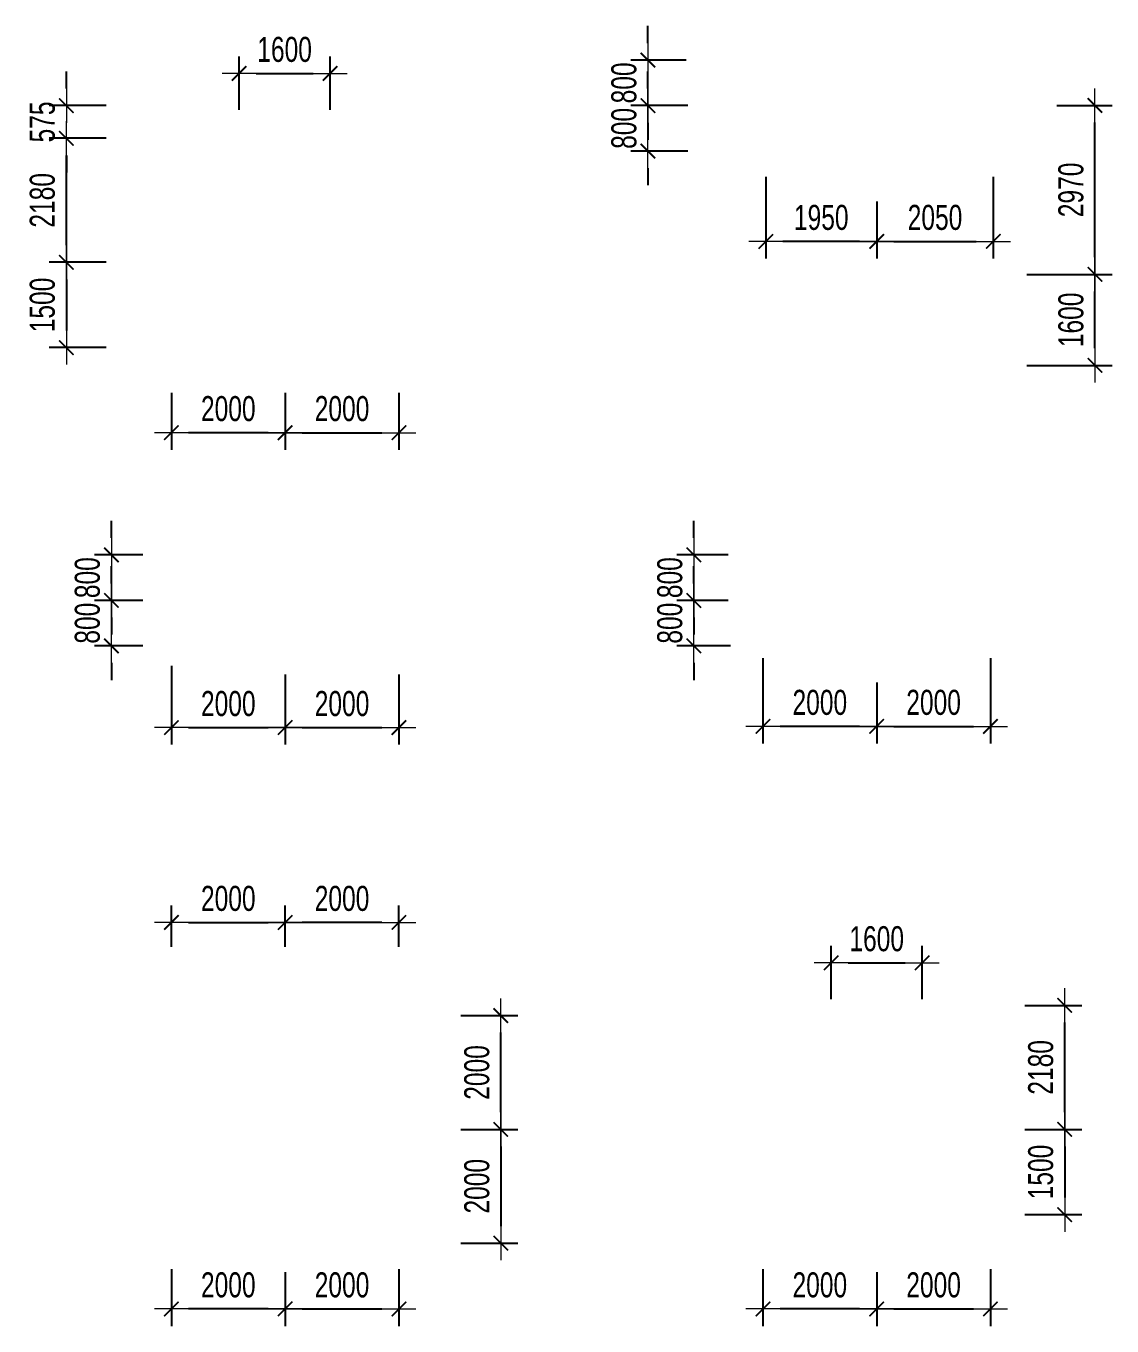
# Model space of a CAD drawing. Header units: millimetres. Extents: x -259680 to 389590, y -106473 to 139263.
# Drawn here: x 156594 to 175687, y 43242 to 66100 of the extents above; entities that cross this region are included whole.
import ezdxf

# ---------------------------------------------------------------- set-up
doc = ezdxf.new("R2010")
doc.units = ezdxf.units.MM
doc.layers.get('Defpoints').update_dxf_attribs({"color": 151, "lineweight": 9})
doc.layers.add('NDC_S_DIM', color=1, linetype='Continuous', lineweight=15)
doc.styles.add('NDC_DIM', font='', dxfattribs={"width": 0.75})
doc.styles.get('NDC_DIM').set_extended_font_data('Dotum')
doc.dimstyles.new('NDC_dim_200', dxfattribs={"dimscale": 200, "dimtxt": 2.2, "dimasz": 1.5, "dimexe": 1.5, "dimexo": 2.5, "dimgap": 1, "dimtad": 1, "dimdec": 0, "dimzin": 0, "dimdsep": 46, "dimtxsty": 'NDC_DIM', "dimblk": 'DIMMARK', "dimcen": 0.09, "dimdle": 1.2, "dimclrd": 1, "dimclre": 1, "dimclrt": 3, "dimadec": 0, "dimazin": 0, "dimtfac": 1, "dimtdec": 0, "dimtix": 1, "dimtofl": 0, "dimtmove": 0, "dimatfit": 3, "dimfxl": 6, "dimfxlon": 1, "dimtolj": 1, "dimtzin": 0, "dimarcsym": 0})

# ---------------------------------------------------------------- blocks, each defined once
blk = doc.blocks.new('DIMMARK')
at = {"layer": 'NDC_S_DIM', "color": 1}
blk.add_line((-1.5, 0), (1, 0), dxfattribs=at)
at = {"layer": 'NDC_S_DIM', "color": 2, "const_width": 0.1}
blk.add_lwpolyline([(-0.424, -0.424), (0.424, 0.424)], dxfattribs=at)
blk = doc.blocks.new('*D558')
at = {"layer": 'Defpoints', "color": 0, "ltscale": 100, "transparency": 16777216}
for p in [(173600, 63950), (171550, 63512), (173600, 62312)]:
    blk.add_point(p, dxfattribs=at)
at = {"layer": 'NDC_S_DIM', "color": 1, "lineweight": -2, "ltscale": 100, "transparency": 16777216}
for p, q in [((173600, 63450), (173600, 62012)), ((171550, 63012), (171550, 62012)), ((171850, 62312), (173300, 62312))]:
    blk.add_line(p, q, dxfattribs=at)
at = {"layer": 'NDC_S_DIM', "color": 1, "lineweight": -2, "ltscale": 100, "transparency": 16777216, "xscale": 300, "yscale": 300, "zscale": 300, "rotation": 180}
blk.add_blockref('DIMMARK', (171550, 62312), dxfattribs=at)
at = {"layer": 'NDC_S_DIM', "color": 1, "lineweight": -2, "ltscale": 100, "transparency": 16777216, "xscale": 300, "yscale": 300, "zscale": 300}
blk.add_blockref('DIMMARK', (173600, 62312), dxfattribs=at)
at = {"layer": 'NDC_S_DIM', "color": 3, "ltscale": 100, "transparency": 16777216, "insert": (172575, 62732), "char_height": 440, "attachment_point": 5, "style": 'NDC_DIM'}
blk.add_mtext('\\A1;2050', dxfattribs=at)
blk = doc.blocks.new('*D559')
at = {"layer": 'Defpoints', "color": 0, "ltscale": 100, "transparency": 16777216}
for p in [(169600, 63950), (171550, 63512), (169600, 62312)]:
    blk.add_point(p, dxfattribs=at)
at = {"layer": 'NDC_S_DIM', "color": 1, "lineweight": -2, "ltscale": 100, "transparency": 16777216}
for p, q in [((169600, 63450), (169600, 62012)), ((171550, 63012), (171550, 62012)), ((171250, 62312), (169900, 62312))]:
    blk.add_line(p, q, dxfattribs=at)
at = {"layer": 'NDC_S_DIM', "color": 1, "lineweight": -2, "ltscale": 100, "transparency": 16777216, "xscale": 300, "yscale": 300, "zscale": 300, "rotation": 180}
blk.add_blockref('DIMMARK', (169600, 62312), dxfattribs=at)
at = {"layer": 'NDC_S_DIM', "color": 1, "lineweight": -2, "ltscale": 100, "transparency": 16777216, "xscale": 300, "yscale": 300, "zscale": 300}
blk.add_blockref('DIMMARK', (171550, 62312), dxfattribs=at)
at = {"layer": 'NDC_S_DIM', "color": 3, "ltscale": 100, "transparency": 16777216, "insert": (170575, 62732), "char_height": 440, "attachment_point": 5, "style": 'NDC_DIM'}
blk.add_mtext('\\A1;1950', dxfattribs=at)
blk = doc.blocks.new('*D560')
at = {"layer": 'Defpoints', "color": 0, "ltscale": 100, "transparency": 16777216}
for p in [(168728, 64700), (167528, 63900), (168728, 63900)]:
    blk.add_point(p, dxfattribs=at)
at = {"layer": 'NDC_S_DIM', "color": 1, "lineweight": -2, "ltscale": 100, "transparency": 16777216}
for p, q in [((167528, 65000), (167528, 65300)), ((168228, 64700), (167228, 64700)), ((168228, 63900), (167228, 63900)), ((167528, 63600), (167528, 63300))]:
    blk.add_line(p, q, dxfattribs=at)
at = {"layer": 'NDC_S_DIM', "color": 1, "lineweight": -2, "ltscale": 100, "transparency": 16777216, "xscale": 300, "yscale": 300, "zscale": 300}
for p, rotation in [((167528, 64700), 270), ((167528, 63900), 90)]:
    blk.add_blockref('DIMMARK', p, dxfattribs=dict(at, rotation=rotation))
at = {"layer": 'NDC_S_DIM', "color": 3, "ltscale": 100, "transparency": 16777216, "insert": (167107, 64300), "char_height": 440, "attachment_point": 5, "rotation": 90, "style": 'NDC_DIM'}
blk.add_mtext('\\A1;800', dxfattribs=at)
blk = doc.blocks.new('*D543')
at = {"layer": 'Defpoints', "color": 0, "ltscale": 100, "transparency": 16777216}
for p in [(167528, 65500), (168699, 65500), (168728, 64700)]:
    blk.add_point(p, dxfattribs=at)
at = {"layer": 'NDC_S_DIM', "color": 1, "lineweight": -2, "ltscale": 100, "transparency": 16777216}
for p, q in [((167528, 65800), (167528, 66100)), ((168199, 65500), (167228, 65500)), ((168228, 64700), (167228, 64700)), ((167528, 64400), (167528, 64100))]:
    blk.add_line(p, q, dxfattribs=at)
at = {"layer": 'NDC_S_DIM', "color": 1, "lineweight": -2, "ltscale": 100, "transparency": 16777216, "xscale": 300, "yscale": 300, "zscale": 300}
for p, rotation in [((167528, 65500), 270), ((167528, 64700), 90)]:
    blk.add_blockref('DIMMARK', p, dxfattribs=dict(at, rotation=rotation))
at = {"layer": 'NDC_S_DIM', "color": 3, "ltscale": 100, "transparency": 16777216, "insert": (167107, 65100), "char_height": 440, "attachment_point": 5, "rotation": 90, "style": 'NDC_DIM'}
blk.add_mtext('\\A1;800', dxfattribs=at)
blk = doc.blocks.new('*D531')
at = {"layer": 'Defpoints', "color": 0, "ltscale": 100, "transparency": 16777216}
for p in [(161150, 60149), (163150, 60149), (163150, 58949)]:
    blk.add_point(p, dxfattribs=at)
at = {"layer": 'NDC_S_DIM', "color": 1, "lineweight": -2, "ltscale": 100, "transparency": 16777216}
for p, q in [((161150, 59649), (161150, 58649)), ((163150, 59649), (163150, 58649)), ((161450, 58949), (162850, 58949))]:
    blk.add_line(p, q, dxfattribs=at)
at = {"layer": 'NDC_S_DIM', "color": 1, "lineweight": -2, "ltscale": 100, "transparency": 16777216, "xscale": 300, "yscale": 300, "zscale": 300, "rotation": 180}
blk.add_blockref('DIMMARK', (161150, 58949), dxfattribs=at)
at = {"layer": 'NDC_S_DIM', "color": 1, "lineweight": -2, "ltscale": 100, "transparency": 16777216, "xscale": 300, "yscale": 300, "zscale": 300}
blk.add_blockref('DIMMARK', (163150, 58949), dxfattribs=at)
at = {"layer": 'NDC_S_DIM', "color": 3, "ltscale": 100, "transparency": 16777216, "insert": (162150, 59370), "char_height": 440, "attachment_point": 5, "style": 'NDC_DIM'}
blk.add_mtext('\\A1;2000', dxfattribs=at)
blk = doc.blocks.new('*D532')
at = {"layer": 'Defpoints', "color": 0, "ltscale": 100, "transparency": 16777216}
for p in [(159150, 60149), (161150, 60149), (159150, 58949)]:
    blk.add_point(p, dxfattribs=at)
at = {"layer": 'NDC_S_DIM', "color": 1, "lineweight": -2, "ltscale": 100, "transparency": 16777216}
for p, q in [((159150, 59649), (159150, 58649)), ((161150, 59649), (161150, 58649)), ((160850, 58949), (159450, 58949))]:
    blk.add_line(p, q, dxfattribs=at)
at = {"layer": 'NDC_S_DIM', "color": 1, "lineweight": -2, "ltscale": 100, "transparency": 16777216, "xscale": 300, "yscale": 300, "zscale": 300, "rotation": 180}
blk.add_blockref('DIMMARK', (159150, 58949), dxfattribs=at)
at = {"layer": 'NDC_S_DIM', "color": 1, "lineweight": -2, "ltscale": 100, "transparency": 16777216, "xscale": 300, "yscale": 300, "zscale": 300}
blk.add_blockref('DIMMARK', (161150, 58949), dxfattribs=at)
at = {"layer": 'NDC_S_DIM', "color": 3, "ltscale": 100, "transparency": 16777216, "insert": (160150, 59370), "char_height": 440, "attachment_point": 5, "style": 'NDC_DIM'}
blk.add_mtext('\\A1;2000', dxfattribs=at)
blk = doc.blocks.new('*D533')
at = {"layer": 'Defpoints', "color": 0, "ltscale": 100, "transparency": 16777216}
for p in [(158503, 61945), (157303, 60446), (158503, 60446)]:
    blk.add_point(p, dxfattribs=at)
at = {"layer": 'NDC_S_DIM', "color": 1, "lineweight": -2, "ltscale": 100, "transparency": 16777216}
for p, q in [((158003, 61945), (157003, 61945)), ((157303, 61645), (157303, 60746)), ((158003, 60446), (157003, 60446))]:
    blk.add_line(p, q, dxfattribs=at)
at = {"layer": 'NDC_S_DIM', "color": 1, "lineweight": -2, "ltscale": 100, "transparency": 16777216, "xscale": 300, "yscale": 300, "zscale": 300}
for p, rotation in [((157303, 61945), 90), ((157303, 60446), 270)]:
    blk.add_blockref('DIMMARK', p, dxfattribs=dict(at, rotation=rotation))
at = {"layer": 'NDC_S_DIM', "color": 3, "ltscale": 100, "transparency": 16777216, "insert": (156882, 61195), "char_height": 440, "attachment_point": 5, "rotation": 90, "style": 'NDC_DIM'}
blk.add_mtext('\\A1;1500', dxfattribs=at)
blk = doc.blocks.new('*D520')
at = {"layer": 'Defpoints', "color": 0, "ltscale": 100, "transparency": 16777216}
for p in [(157303, 64125), (158503, 64125), (158503, 61945)]:
    blk.add_point(p, dxfattribs=at)
at = {"layer": 'NDC_S_DIM', "color": 1, "lineweight": -2, "ltscale": 100, "transparency": 16777216}
for p, q in [((158003, 64125), (157003, 64125)), ((157303, 62245), (157303, 63825)), ((158003, 61945), (157003, 61945))]:
    blk.add_line(p, q, dxfattribs=at)
at = {"layer": 'NDC_S_DIM', "color": 1, "lineweight": -2, "ltscale": 100, "transparency": 16777216, "xscale": 300, "yscale": 300, "zscale": 300}
for p, rotation in [((157303, 64125), 90), ((157303, 61945), 270)]:
    blk.add_blockref('DIMMARK', p, dxfattribs=dict(at, rotation=rotation))
at = {"layer": 'NDC_S_DIM', "color": 3, "ltscale": 100, "transparency": 16777216, "insert": (156882, 63035), "char_height": 440, "attachment_point": 5, "rotation": 90, "style": 'NDC_DIM'}
blk.add_mtext('\\A1;2180', dxfattribs=at)
blk = doc.blocks.new('*D521')
at = {"layer": 'Defpoints', "color": 0, "ltscale": 100, "transparency": 16777216}
for p in [(161940, 65266), (160340, 64125), (161940, 64125)]:
    blk.add_point(p, dxfattribs=at)
at = {"layer": 'NDC_S_DIM', "color": 1, "lineweight": -2, "ltscale": 100, "transparency": 16777216}
for p, q in [((160340, 64625), (160340, 65566)), ((161940, 64625), (161940, 65566)), ((160640, 65266), (161640, 65266))]:
    blk.add_line(p, q, dxfattribs=at)
at = {"layer": 'NDC_S_DIM', "color": 1, "lineweight": -2, "ltscale": 100, "transparency": 16777216, "xscale": 300, "yscale": 300, "zscale": 300, "rotation": 180}
blk.add_blockref('DIMMARK', (160340, 65266), dxfattribs=at)
at = {"layer": 'NDC_S_DIM', "color": 1, "lineweight": -2, "ltscale": 100, "transparency": 16777216, "xscale": 300, "yscale": 300, "zscale": 300}
blk.add_blockref('DIMMARK', (161940, 65266), dxfattribs=at)
at = {"layer": 'NDC_S_DIM', "color": 3, "ltscale": 100, "transparency": 16777216, "insert": (161140, 65686), "char_height": 440, "attachment_point": 5, "style": 'NDC_DIM'}
blk.add_mtext('\\A1;1600', dxfattribs=at)
blk = doc.blocks.new('*D522')
at = {"layer": 'Defpoints', "color": 0, "ltscale": 100, "transparency": 16777216}
for p in [(157303, 64700), (158503, 64700), (158503, 64125)]:
    blk.add_point(p, dxfattribs=at)
at = {"layer": 'NDC_S_DIM', "color": 1, "lineweight": -2, "ltscale": 100, "transparency": 16777216}
for p, q in [((157303, 65000), (157303, 65300)), ((158003, 64700), (157003, 64700)), ((158003, 64125), (157003, 64125)), ((157303, 63825), (157303, 63525))]:
    blk.add_line(p, q, dxfattribs=at)
at = {"layer": 'NDC_S_DIM', "color": 1, "lineweight": -2, "ltscale": 100, "transparency": 16777216, "xscale": 300, "yscale": 300, "zscale": 300}
for p, rotation in [((157303, 64700), 270), ((157303, 64125), 90)]:
    blk.add_blockref('DIMMARK', p, dxfattribs=dict(at, rotation=rotation))
at = {"layer": 'NDC_S_DIM', "color": 3, "ltscale": 100, "transparency": 16777216, "insert": (156882, 64413), "char_height": 440, "attachment_point": 5, "rotation": 90, "style": 'NDC_DIM'}
blk.add_mtext('\\A1;575', dxfattribs=at)
blk = doc.blocks.new('*D485')
at = {"layer": 'Defpoints', "color": 0, "ltscale": 100, "transparency": 16777216}
for p in [(159150, 55350), (161150, 55200), (161150, 53764)]:
    blk.add_point(p, dxfattribs=at)
at = {"layer": 'NDC_S_DIM', "color": 1, "lineweight": -2, "ltscale": 100, "transparency": 16777216}
for p, q in [((159150, 54850), (159150, 53464)), ((161150, 54700), (161150, 53464)), ((159450, 53764), (160850, 53764))]:
    blk.add_line(p, q, dxfattribs=at)
at = {"layer": 'NDC_S_DIM', "color": 1, "lineweight": -2, "ltscale": 100, "transparency": 16777216, "xscale": 300, "yscale": 300, "zscale": 300, "rotation": 180}
blk.add_blockref('DIMMARK', (159150, 53764), dxfattribs=at)
at = {"layer": 'NDC_S_DIM', "color": 1, "lineweight": -2, "ltscale": 100, "transparency": 16777216, "xscale": 300, "yscale": 300, "zscale": 300}
blk.add_blockref('DIMMARK', (161150, 53764), dxfattribs=at)
at = {"layer": 'NDC_S_DIM', "color": 3, "ltscale": 100, "transparency": 16777216, "insert": (160150, 54184), "char_height": 440, "attachment_point": 5, "style": 'NDC_DIM'}
blk.add_mtext('\\A1;2000', dxfattribs=at)
blk = doc.blocks.new('*D486')
at = {"layer": 'Defpoints', "color": 0, "ltscale": 100, "transparency": 16777216}
for p in [(161150, 55200), (163150, 55200), (163150, 53764)]:
    blk.add_point(p, dxfattribs=at)
at = {"layer": 'NDC_S_DIM', "color": 1, "lineweight": -2, "ltscale": 100, "transparency": 16777216}
for p, q in [((161150, 54700), (161150, 53464)), ((163150, 54700), (163150, 53464)), ((161450, 53764), (162850, 53764))]:
    blk.add_line(p, q, dxfattribs=at)
at = {"layer": 'NDC_S_DIM', "color": 1, "lineweight": -2, "ltscale": 100, "transparency": 16777216, "xscale": 300, "yscale": 300, "zscale": 300, "rotation": 180}
blk.add_blockref('DIMMARK', (161150, 53764), dxfattribs=at)
at = {"layer": 'NDC_S_DIM', "color": 1, "lineweight": -2, "ltscale": 100, "transparency": 16777216, "xscale": 300, "yscale": 300, "zscale": 300}
blk.add_blockref('DIMMARK', (163150, 53764), dxfattribs=at)
at = {"layer": 'NDC_S_DIM', "color": 3, "ltscale": 100, "transparency": 16777216, "insert": (162150, 54184), "char_height": 440, "attachment_point": 5, "style": 'NDC_DIM'}
blk.add_mtext('\\A1;2000', dxfattribs=at)
blk = doc.blocks.new('*D487')
at = {"layer": 'Defpoints', "color": 0, "ltscale": 100, "transparency": 16777216}
for p in [(158095, 56800), (159150, 56800), (159150, 56000)]:
    blk.add_point(p, dxfattribs=at)
at = {"layer": 'NDC_S_DIM', "color": 1, "lineweight": -2, "ltscale": 100, "transparency": 16777216}
for p, q in [((158095, 57100), (158095, 57400)), ((158650, 56800), (157795, 56800)), ((158650, 56000), (157795, 56000)), ((158095, 55700), (158095, 55400))]:
    blk.add_line(p, q, dxfattribs=at)
at = {"layer": 'NDC_S_DIM', "color": 1, "lineweight": -2, "ltscale": 100, "transparency": 16777216, "xscale": 300, "yscale": 300, "zscale": 300}
for p, rotation in [((158095, 56800), 270), ((158095, 56000), 90)]:
    blk.add_blockref('DIMMARK', p, dxfattribs=dict(at, rotation=rotation))
at = {"layer": 'NDC_S_DIM', "color": 3, "ltscale": 100, "transparency": 16777216, "insert": (157674, 56400), "char_height": 440, "attachment_point": 5, "rotation": 90, "style": 'NDC_DIM'}
blk.add_mtext('\\A1;800', dxfattribs=at)
blk = doc.blocks.new('*D488')
at = {"layer": 'Defpoints', "color": 0, "ltscale": 100, "transparency": 16777216}
for p in [(159150, 56000), (158095, 55200), (159150, 55200)]:
    blk.add_point(p, dxfattribs=at)
at = {"layer": 'NDC_S_DIM', "color": 1, "lineweight": -2, "ltscale": 100, "transparency": 16777216}
for p, q in [((158095, 56300), (158095, 56600)), ((158650, 56000), (157795, 56000)), ((158650, 55200), (157795, 55200)), ((158095, 54900), (158095, 54600))]:
    blk.add_line(p, q, dxfattribs=at)
at = {"layer": 'NDC_S_DIM', "color": 1, "lineweight": -2, "ltscale": 100, "transparency": 16777216, "xscale": 300, "yscale": 300, "zscale": 300}
for p, rotation in [((158095, 56000), 270), ((158095, 55200), 90)]:
    blk.add_blockref('DIMMARK', p, dxfattribs=dict(at, rotation=rotation))
at = {"layer": 'NDC_S_DIM', "color": 3, "ltscale": 100, "transparency": 16777216, "insert": (157674, 55600), "char_height": 440, "attachment_point": 5, "rotation": 90, "style": 'NDC_DIM'}
blk.add_mtext('\\A1;800', dxfattribs=at)
blk = doc.blocks.new('*D489')
at = {"layer": 'Defpoints', "color": 0, "ltscale": 100, "transparency": 16777216}
for p in [(173550, 55750), (171550, 55058), (173550, 53785)]:
    blk.add_point(p, dxfattribs=at)
at = {"layer": 'NDC_S_DIM', "color": 1, "lineweight": -2, "ltscale": 100, "transparency": 16777216}
for p, q in [((173550, 54985), (173550, 53485)), ((171550, 54558), (171550, 53485)), ((171850, 53785), (173250, 53785))]:
    blk.add_line(p, q, dxfattribs=at)
at = {"layer": 'NDC_S_DIM', "color": 1, "lineweight": -2, "ltscale": 100, "transparency": 16777216, "xscale": 300, "yscale": 300, "zscale": 300, "rotation": 180}
blk.add_blockref('DIMMARK', (171550, 53785), dxfattribs=at)
at = {"layer": 'NDC_S_DIM', "color": 1, "lineweight": -2, "ltscale": 100, "transparency": 16777216, "xscale": 300, "yscale": 300, "zscale": 300}
blk.add_blockref('DIMMARK', (173550, 53785), dxfattribs=at)
at = {"layer": 'NDC_S_DIM', "color": 3, "ltscale": 100, "transparency": 16777216, "insert": (172550, 54205), "char_height": 440, "attachment_point": 5, "style": 'NDC_DIM'}
blk.add_mtext('\\A1;2000', dxfattribs=at)
blk = doc.blocks.new('*D490')
at = {"layer": 'Defpoints', "color": 0, "ltscale": 100, "transparency": 16777216}
for p in [(169550, 55770), (171550, 55058), (169550, 53785)]:
    blk.add_point(p, dxfattribs=at)
at = {"layer": 'NDC_S_DIM', "color": 1, "lineweight": -2, "ltscale": 100, "transparency": 16777216}
for p, q in [((169550, 54985), (169550, 53485)), ((171550, 54558), (171550, 53485)), ((171250, 53785), (169850, 53785))]:
    blk.add_line(p, q, dxfattribs=at)
at = {"layer": 'NDC_S_DIM', "color": 1, "lineweight": -2, "ltscale": 100, "transparency": 16777216, "xscale": 300, "yscale": 300, "zscale": 300, "rotation": 180}
blk.add_blockref('DIMMARK', (169550, 53785), dxfattribs=at)
at = {"layer": 'NDC_S_DIM', "color": 1, "lineweight": -2, "ltscale": 100, "transparency": 16777216, "xscale": 300, "yscale": 300, "zscale": 300}
blk.add_blockref('DIMMARK', (171550, 53785), dxfattribs=at)
at = {"layer": 'NDC_S_DIM', "color": 3, "ltscale": 100, "transparency": 16777216, "insert": (170550, 54205), "char_height": 440, "attachment_point": 5, "style": 'NDC_DIM'}
blk.add_mtext('\\A1;2000', dxfattribs=at)
blk = doc.blocks.new('*D491')
at = {"layer": 'Defpoints', "color": 0, "ltscale": 100, "transparency": 16777216}
for p in [(168335, 56000), (169441, 56000), (169477, 55200)]:
    blk.add_point(p, dxfattribs=at)
at = {"layer": 'NDC_S_DIM', "color": 1, "lineweight": -2, "ltscale": 100, "transparency": 16777216}
for p, q in [((168335, 56300), (168335, 56600)), ((168941, 56000), (168035, 56000)), ((168977, 55200), (168035, 55200)), ((168335, 54900), (168335, 54600))]:
    blk.add_line(p, q, dxfattribs=at)
at = {"layer": 'NDC_S_DIM', "color": 1, "lineweight": -2, "ltscale": 100, "transparency": 16777216, "xscale": 300, "yscale": 300, "zscale": 300}
for p, rotation in [((168335, 56000), 270), ((168335, 55200), 90)]:
    blk.add_blockref('DIMMARK', p, dxfattribs=dict(at, rotation=rotation))
at = {"layer": 'NDC_S_DIM', "color": 3, "ltscale": 100, "transparency": 16777216, "insert": (167914, 55600), "char_height": 440, "attachment_point": 5, "rotation": 90, "style": 'NDC_DIM'}
blk.add_mtext('\\A1;800', dxfattribs=at)
blk = doc.blocks.new('*D492')
at = {"layer": 'Defpoints', "color": 0, "ltscale": 100, "transparency": 16777216}
for p in [(168335, 56800), (169441, 56800), (169441, 56000)]:
    blk.add_point(p, dxfattribs=at)
at = {"layer": 'NDC_S_DIM', "color": 1, "lineweight": -2, "ltscale": 100, "transparency": 16777216}
for p, q in [((168335, 57100), (168335, 57400)), ((168941, 56800), (168035, 56800)), ((168941, 56000), (168035, 56000)), ((168335, 55700), (168335, 55400))]:
    blk.add_line(p, q, dxfattribs=at)
at = {"layer": 'NDC_S_DIM', "color": 1, "lineweight": -2, "ltscale": 100, "transparency": 16777216, "xscale": 300, "yscale": 300, "zscale": 300}
for p, rotation in [((168335, 56800), 270), ((168335, 56000), 90)]:
    blk.add_blockref('DIMMARK', p, dxfattribs=dict(at, rotation=rotation))
at = {"layer": 'NDC_S_DIM', "color": 3, "ltscale": 100, "transparency": 16777216, "insert": (167914, 56400), "char_height": 440, "attachment_point": 5, "rotation": 90, "style": 'NDC_DIM'}
blk.add_mtext('\\A1;800', dxfattribs=at)
blk = doc.blocks.new('*D457')
at = {"layer": 'Defpoints', "color": 0, "ltscale": 100, "transparency": 16777216}
for p in [(173550, 61733), (175387, 61733), (173550, 60133)]:
    blk.add_point(p, dxfattribs=at)
at = {"layer": 'NDC_S_DIM', "color": 1, "lineweight": -2, "ltscale": 100, "transparency": 16777216}
for p, q in [((174187, 61733), (175687, 61733)), ((175387, 60433), (175387, 61433)), ((174187, 60133), (175687, 60133))]:
    blk.add_line(p, q, dxfattribs=at)
at = {"layer": 'NDC_S_DIM', "color": 1, "lineweight": -2, "ltscale": 100, "transparency": 16777216, "xscale": 300, "yscale": 300, "zscale": 300}
for p, rotation in [((175387, 61733), 90), ((175387, 60133), 270)]:
    blk.add_blockref('DIMMARK', p, dxfattribs=dict(at, rotation=rotation))
at = {"layer": 'NDC_S_DIM', "color": 3, "ltscale": 100, "transparency": 16777216, "insert": (174966, 60933), "char_height": 440, "attachment_point": 5, "rotation": 90, "style": 'NDC_DIM'}
blk.add_mtext('\\A1;1600', dxfattribs=at)
blk = doc.blocks.new('*D458')
at = {"layer": 'Defpoints', "color": 0, "ltscale": 100, "transparency": 16777216}
for p in [(174217, 64703), (175387, 64703), (174217, 61733)]:
    blk.add_point(p, dxfattribs=at)
at = {"layer": 'NDC_S_DIM', "color": 1, "lineweight": -2, "ltscale": 100, "transparency": 16777216}
for p, q in [((174717, 64703), (175687, 64703)), ((175387, 62033), (175387, 64403)), ((174717, 61733), (175687, 61733))]:
    blk.add_line(p, q, dxfattribs=at)
at = {"layer": 'NDC_S_DIM', "color": 1, "lineweight": -2, "ltscale": 100, "transparency": 16777216, "xscale": 300, "yscale": 300, "zscale": 300}
for p, rotation in [((175387, 64703), 90), ((175387, 61733), 270)]:
    blk.add_blockref('DIMMARK', p, dxfattribs=dict(at, rotation=rotation))
at = {"layer": 'NDC_S_DIM', "color": 3, "ltscale": 100, "transparency": 16777216, "insert": (174966, 63218), "char_height": 440, "attachment_point": 5, "rotation": 90, "style": 'NDC_DIM'}
blk.add_mtext('\\A1;2970', dxfattribs=at)
blk = doc.blocks.new('*D247')
at = {"layer": 'Defpoints', "color": 0, "ltscale": 100, "transparency": 16777216}
for p in [(161150, 44690), (163150, 44742), (163150, 43542)]:
    blk.add_point(p, dxfattribs=at)
at = {"layer": 'NDC_S_DIM', "color": 1, "lineweight": -2, "ltscale": 100, "transparency": 16777216}
for p, q in [((161150, 44190), (161150, 43242)), ((163150, 44242), (163150, 43242)), ((161450, 43542), (162850, 43542))]:
    blk.add_line(p, q, dxfattribs=at)
at = {"layer": 'NDC_S_DIM', "color": 1, "lineweight": -2, "ltscale": 100, "transparency": 16777216, "xscale": 300, "yscale": 300, "zscale": 300, "rotation": 180}
blk.add_blockref('DIMMARK', (161150, 43542), dxfattribs=at)
at = {"layer": 'NDC_S_DIM', "color": 1, "lineweight": -2, "ltscale": 100, "transparency": 16777216, "xscale": 300, "yscale": 300, "zscale": 300}
blk.add_blockref('DIMMARK', (163150, 43542), dxfattribs=at)
at = {"layer": 'NDC_S_DIM', "color": 3, "ltscale": 100, "transparency": 16777216, "insert": (162150, 43963), "char_height": 440, "attachment_point": 5, "style": 'NDC_DIM'}
blk.add_mtext('\\A1;2000', dxfattribs=at)
blk = doc.blocks.new('*D248')
at = {"layer": 'Defpoints', "color": 0, "ltscale": 100, "transparency": 16777216}
for p in [(159150, 44742), (161150, 44690), (159150, 43542)]:
    blk.add_point(p, dxfattribs=at)
at = {"layer": 'NDC_S_DIM', "color": 1, "lineweight": -2, "ltscale": 100, "transparency": 16777216}
for p, q in [((159150, 44242), (159150, 43242)), ((161150, 44190), (161150, 43242)), ((160850, 43542), (159450, 43542))]:
    blk.add_line(p, q, dxfattribs=at)
at = {"layer": 'NDC_S_DIM', "color": 1, "lineweight": -2, "ltscale": 100, "transparency": 16777216, "xscale": 300, "yscale": 300, "zscale": 300, "rotation": 180}
blk.add_blockref('DIMMARK', (159150, 43542), dxfattribs=at)
at = {"layer": 'NDC_S_DIM', "color": 1, "lineweight": -2, "ltscale": 100, "transparency": 16777216, "xscale": 300, "yscale": 300, "zscale": 300}
blk.add_blockref('DIMMARK', (161150, 43542), dxfattribs=at)
at = {"layer": 'NDC_S_DIM', "color": 3, "ltscale": 100, "transparency": 16777216, "insert": (160150, 43963), "char_height": 440, "attachment_point": 5, "style": 'NDC_DIM'}
blk.add_mtext('\\A1;2000', dxfattribs=at)
blk = doc.blocks.new('*D249')
at = {"layer": 'Defpoints', "color": 0, "ltscale": 100, "transparency": 16777216}
for p in [(163741, 46700), (163741, 44700), (164941, 44700)]:
    blk.add_point(p, dxfattribs=at)
at = {"layer": 'NDC_S_DIM', "color": 1, "lineweight": -2, "ltscale": 100, "transparency": 16777216}
for p, q in [((164241, 46700), (165241, 46700)), ((164941, 46400), (164941, 45000)), ((164241, 44700), (165241, 44700))]:
    blk.add_line(p, q, dxfattribs=at)
at = {"layer": 'NDC_S_DIM', "color": 1, "lineweight": -2, "ltscale": 100, "transparency": 16777216, "xscale": 300, "yscale": 300, "zscale": 300}
for p, rotation in [((164941, 46700), 90), ((164941, 44700), 270)]:
    blk.add_blockref('DIMMARK', p, dxfattribs=dict(at, rotation=rotation))
at = {"layer": 'NDC_S_DIM', "color": 3, "ltscale": 100, "transparency": 16777216, "insert": (164521, 45700), "char_height": 440, "attachment_point": 5, "rotation": 90, "style": 'NDC_DIM'}
blk.add_mtext('\\A1;2000', dxfattribs=at)
blk = doc.blocks.new('*D250')
at = {"layer": 'Defpoints', "color": 0, "ltscale": 100, "transparency": 16777216}
for p in [(163741, 48700), (164941, 48700), (163741, 46700)]:
    blk.add_point(p, dxfattribs=at)
at = {"layer": 'NDC_S_DIM', "color": 1, "lineweight": -2, "ltscale": 100, "transparency": 16777216}
for p, q in [((164241, 48700), (165241, 48700)), ((164941, 47000), (164941, 48400)), ((164241, 46700), (165241, 46700))]:
    blk.add_line(p, q, dxfattribs=at)
at = {"layer": 'NDC_S_DIM', "color": 1, "lineweight": -2, "ltscale": 100, "transparency": 16777216, "xscale": 300, "yscale": 300, "zscale": 300}
for p, rotation in [((164941, 48700), 90), ((164941, 46700), 270)]:
    blk.add_blockref('DIMMARK', p, dxfattribs=dict(at, rotation=rotation))
at = {"layer": 'NDC_S_DIM', "color": 3, "ltscale": 100, "transparency": 16777216, "insert": (164521, 47700), "char_height": 440, "attachment_point": 5, "rotation": 90, "style": 'NDC_DIM'}
blk.add_mtext('\\A1;2000', dxfattribs=at)
blk = doc.blocks.new('*D251')
at = {"layer": 'Defpoints', "color": 0, "ltscale": 100, "transparency": 16777216}
for p in [(161150, 50338), (159150, 49409), (161150, 49409)]:
    blk.add_point(p, dxfattribs=at)
at = {"layer": 'NDC_S_DIM', "color": 1, "lineweight": -2, "ltscale": 100, "transparency": 16777216}
for p, q in [((159150, 49909), (159150, 50638)), ((161150, 49909), (161150, 50638)), ((159450, 50338), (160850, 50338))]:
    blk.add_line(p, q, dxfattribs=at)
at = {"layer": 'NDC_S_DIM', "color": 1, "lineweight": -2, "ltscale": 100, "transparency": 16777216, "xscale": 300, "yscale": 300, "zscale": 300, "rotation": 180}
blk.add_blockref('DIMMARK', (159150, 50338), dxfattribs=at)
at = {"layer": 'NDC_S_DIM', "color": 1, "lineweight": -2, "ltscale": 100, "transparency": 16777216, "xscale": 300, "yscale": 300, "zscale": 300}
blk.add_blockref('DIMMARK', (161150, 50338), dxfattribs=at)
at = {"layer": 'NDC_S_DIM', "color": 3, "ltscale": 100, "transparency": 16777216, "insert": (160150, 50758), "char_height": 440, "attachment_point": 5, "style": 'NDC_DIM'}
blk.add_mtext('\\A1;2000', dxfattribs=at)
blk = doc.blocks.new('*D252')
at = {"layer": 'Defpoints', "color": 0, "ltscale": 100, "transparency": 16777216}
for p in [(171550, 44690), (173550, 44742), (173550, 43542)]:
    blk.add_point(p, dxfattribs=at)
at = {"layer": 'NDC_S_DIM', "color": 1, "lineweight": -2, "ltscale": 100, "transparency": 16777216}
for p, q in [((171550, 44190), (171550, 43242)), ((173550, 44242), (173550, 43242)), ((171850, 43542), (173250, 43542))]:
    blk.add_line(p, q, dxfattribs=at)
at = {"layer": 'NDC_S_DIM', "color": 1, "lineweight": -2, "ltscale": 100, "transparency": 16777216, "xscale": 300, "yscale": 300, "zscale": 300, "rotation": 180}
blk.add_blockref('DIMMARK', (171550, 43542), dxfattribs=at)
at = {"layer": 'NDC_S_DIM', "color": 1, "lineweight": -2, "ltscale": 100, "transparency": 16777216, "xscale": 300, "yscale": 300, "zscale": 300}
blk.add_blockref('DIMMARK', (173550, 43542), dxfattribs=at)
at = {"layer": 'NDC_S_DIM', "color": 3, "ltscale": 100, "transparency": 16777216, "insert": (172550, 43963), "char_height": 440, "attachment_point": 5, "style": 'NDC_DIM'}
blk.add_mtext('\\A1;2000', dxfattribs=at)
blk = doc.blocks.new('*D253')
at = {"layer": 'Defpoints', "color": 0, "ltscale": 100, "transparency": 16777216}
for p in [(169550, 44742), (171550, 44690), (169550, 43542)]:
    blk.add_point(p, dxfattribs=at)
at = {"layer": 'NDC_S_DIM', "color": 1, "lineweight": -2, "ltscale": 100, "transparency": 16777216}
for p, q in [((169550, 44242), (169550, 43242)), ((171550, 44190), (171550, 43242)), ((171250, 43542), (169850, 43542))]:
    blk.add_line(p, q, dxfattribs=at)
at = {"layer": 'NDC_S_DIM', "color": 1, "lineweight": -2, "ltscale": 100, "transparency": 16777216, "xscale": 300, "yscale": 300, "zscale": 300, "rotation": 180}
blk.add_blockref('DIMMARK', (169550, 43542), dxfattribs=at)
at = {"layer": 'NDC_S_DIM', "color": 1, "lineweight": -2, "ltscale": 100, "transparency": 16777216, "xscale": 300, "yscale": 300, "zscale": 300}
blk.add_blockref('DIMMARK', (171550, 43542), dxfattribs=at)
at = {"layer": 'NDC_S_DIM', "color": 3, "ltscale": 100, "transparency": 16777216, "insert": (170550, 43963), "char_height": 440, "attachment_point": 5, "style": 'NDC_DIM'}
blk.add_mtext('\\A1;2000', dxfattribs=at)
blk = doc.blocks.new('*D254')
at = {"layer": 'Defpoints', "color": 0, "ltscale": 100, "transparency": 16777216}
for p in [(173656, 46700), (173656, 45200), (174856, 45200)]:
    blk.add_point(p, dxfattribs=at)
at = {"layer": 'NDC_S_DIM', "color": 1, "lineweight": -2, "ltscale": 100, "transparency": 16777216}
for p, q in [((174156, 46700), (175156, 46700)), ((174856, 46400), (174856, 45500)), ((174156, 45200), (175156, 45200))]:
    blk.add_line(p, q, dxfattribs=at)
at = {"layer": 'NDC_S_DIM', "color": 1, "lineweight": -2, "ltscale": 100, "transparency": 16777216, "xscale": 300, "yscale": 300, "zscale": 300}
for p, rotation in [((174856, 46700), 90), ((174856, 45200), 270)]:
    blk.add_blockref('DIMMARK', p, dxfattribs=dict(at, rotation=rotation))
at = {"layer": 'NDC_S_DIM', "color": 3, "ltscale": 100, "transparency": 16777216, "insert": (174435, 45950), "char_height": 440, "attachment_point": 5, "rotation": 90, "style": 'NDC_DIM'}
blk.add_mtext('\\A1;1500', dxfattribs=at)
blk = doc.blocks.new('*D255')
at = {"layer": 'Defpoints', "color": 0, "ltscale": 100, "transparency": 16777216}
for p in [(173656, 48880), (174856, 48880), (173656, 46700)]:
    blk.add_point(p, dxfattribs=at)
at = {"layer": 'NDC_S_DIM', "color": 1, "lineweight": -2, "ltscale": 100, "transparency": 16777216}
for p, q in [((174156, 48880), (175156, 48880)), ((174856, 47000), (174856, 48580)), ((174156, 46700), (175156, 46700))]:
    blk.add_line(p, q, dxfattribs=at)
at = {"layer": 'NDC_S_DIM', "color": 1, "lineweight": -2, "ltscale": 100, "transparency": 16777216, "xscale": 300, "yscale": 300, "zscale": 300}
for p, rotation in [((174856, 48880), 90), ((174856, 46700), 270)]:
    blk.add_blockref('DIMMARK', p, dxfattribs=dict(at, rotation=rotation))
at = {"layer": 'NDC_S_DIM', "color": 3, "ltscale": 100, "transparency": 16777216, "insert": (174435, 47790), "char_height": 440, "attachment_point": 5, "rotation": 90, "style": 'NDC_DIM'}
blk.add_mtext('\\A1;2180', dxfattribs=at)
blk = doc.blocks.new('*D256')
at = {"layer": 'Defpoints', "color": 0, "ltscale": 100, "transparency": 16777216}
for p in [(172350, 49629), (170750, 48488), (172350, 48488)]:
    blk.add_point(p, dxfattribs=at)
at = {"layer": 'NDC_S_DIM', "color": 1, "lineweight": -2, "ltscale": 100, "transparency": 16777216}
for p, q in [((170750, 48988), (170750, 49929)), ((172350, 48988), (172350, 49929)), ((171050, 49629), (172050, 49629))]:
    blk.add_line(p, q, dxfattribs=at)
at = {"layer": 'NDC_S_DIM', "color": 1, "lineweight": -2, "ltscale": 100, "transparency": 16777216, "xscale": 300, "yscale": 300, "zscale": 300, "rotation": 180}
blk.add_blockref('DIMMARK', (170750, 49629), dxfattribs=at)
at = {"layer": 'NDC_S_DIM', "color": 1, "lineweight": -2, "ltscale": 100, "transparency": 16777216, "xscale": 300, "yscale": 300, "zscale": 300}
blk.add_blockref('DIMMARK', (172350, 49629), dxfattribs=at)
at = {"layer": 'NDC_S_DIM', "color": 3, "ltscale": 100, "transparency": 16777216, "insert": (171550, 50049), "char_height": 440, "attachment_point": 5, "style": 'NDC_DIM'}
blk.add_mtext('\\A1;1600', dxfattribs=at)
blk = doc.blocks.new('*D426')
at = {"layer": 'Defpoints', "color": 0, "ltscale": 100, "transparency": 16777216}
for p in [(161150, 50338), (161150, 49409), (163150, 49409)]:
    blk.add_point(p, dxfattribs=at)
at = {"layer": 'NDC_S_DIM', "color": 1, "lineweight": -2, "ltscale": 100, "transparency": 16777216}
for p, q in [((161150, 49909), (161150, 50638)), ((163150, 49909), (163150, 50638)), ((162850, 50338), (161450, 50338))]:
    blk.add_line(p, q, dxfattribs=at)
at = {"layer": 'NDC_S_DIM', "color": 1, "lineweight": -2, "ltscale": 100, "transparency": 16777216, "xscale": 300, "yscale": 300, "zscale": 300, "rotation": 180}
blk.add_blockref('DIMMARK', (161150, 50338), dxfattribs=at)
at = {"layer": 'NDC_S_DIM', "color": 1, "lineweight": -2, "ltscale": 100, "transparency": 16777216, "xscale": 300, "yscale": 300, "zscale": 300}
blk.add_blockref('DIMMARK', (163150, 50338), dxfattribs=at)
at = {"layer": 'NDC_S_DIM', "color": 3, "ltscale": 100, "transparency": 16777216, "insert": (162150, 50758), "char_height": 440, "attachment_point": 5, "style": 'NDC_DIM'}
blk.add_mtext('\\A1;2000', dxfattribs=at)

msp = doc.modelspace()

# ---------------------------------------------------------------- dimensions: what is measured, and where the dimension line sits
at = {"layer": 'NDC_S_DIM', "ltscale": 100}
for base, p1, p2, angle, picture, middle in [((167527.6, 65500), (168727.6, 64700), (168699.1, 65500), 90, '*D543', (167107.3, 65100)), ((157302.6, 64700), (158502.6, 64125), (158502.6, 64700), 90, '*D522', (156882.3, 64412.5)), ((167527.6, 63900), (168727.6, 64700), (168727.6, 63900), 270, '*D560', (167107.3, 64300)), ((175386.6, 64703), (174216.8, 61733.2), (174216.8, 64703), 90, '*D458', (174966.3, 63218.1)), ((157302.6, 64125), (158502.6, 61945.4), (158502.6, 64125), 90, '*D520', (156882.3, 63035.2)), ((169600, 62311.7), (171550, 63511.7), (169600, 63950), 180, '*D559', (170575, 62732)), ((157302.6, 60445.6), (158502.6, 61945.4), (158502.6, 60445.6), 270, '*D533', (156882.3, 61195.5)), ((175386.6, 61733.2), (173550, 60133.2), (173550, 61733.2), 90, '*D457', (174966.3, 60933.2)), ((159149.5215, 58949.4371), (161150, 60149.4371), (159149.5215, 60149.4371), 180, '*D532', (160149.7608, 59369.7356)), ((158094.7, 56800), (159150, 56000), (159150, 56800), 90, '*D487', (157674.4, 56400)), ((168334.5, 56800), (169441, 56000), (169441, 56800), 90, '*D492', (167914.2, 56400)), ((158094.7, 55200), (159150, 56000), (159150, 55200), 90, '*D488', (157674.4, 55600)), ((168334.5, 56000), (169477.5, 55200), (169441, 56000), 90, '*D491', (167914.2, 55600)), ((161150, 50337.6), (163150, 49408.8), (161150, 49408.8), 180, '*D426', (162150, 50757.9)), ((174855.7, 48879.6), (173655.7, 46700), (173655.7, 48879.6), 90, '*D255', (174435.4, 47789.8)), ((164941, 48700), (163741, 46700), (163741, 48700), 90, '*D250', (164520.7, 47700)), ((164941, 44700), (163741, 46700), (163741, 44700), 270, '*D249', (164520.7, 45700)), ((174855.7, 45200.2), (173655.7, 46700), (173655.7, 45200.2), 270, '*D254', (174435.4, 45950.1)), ((159150, 43542.3), (161150, 44690.2), (159150, 44742.3), 180, '*D248', (160150, 43962.6)), ((169550, 43542.3), (171550, 44690.2), (169550, 44742.3), 180, '*D253', (170550, 43962.6))]:
    dim = msp.add_linear_dim(base=base, p1=p1, p2=p2, angle=angle, dimstyle='NDC_dim_200', dxfattribs=at)
    dim.commit()
    dim.dimension.update_dxf_attribs({"geometry": picture, "text_midpoint": middle})
for base, p1, p2, picture, middle in [((161939.5, 65265.7), (160339.5, 64125), (161939.5, 64125), '*D521', (161139.5, 65685.9)), ((173600, 62311.7), (171550, 63511.7), (173600, 63950), '*D558', (172575, 62732)), ((163149.5215, 58949.4371), (161150, 60149.4371), (163149.5215, 60149.4371), '*D531', (162149.7608, 59369.7356)), ((169550.3, 53785.2), (171550, 55057.9), (169550.3, 55770), '*D490', (170550.2, 54205.5)), ((173550.3, 53785.2), (171550, 55057.9), (173550.3, 55750), '*D489', (172550.2, 54205.5)), ((161150, 53763.6), (159150, 55350), (161150, 55200), '*D485', (160150, 54183.9)), ((163150, 53763.6), (161150, 55200), (163150, 55200), '*D486', (162150, 54183.9)), ((161150, 50337.6), (159150, 49408.8), (161150, 49408.8), '*D251', (160150, 50757.9)), ((172350, 49628.8), (170750, 48488.2), (172350, 48488.2), '*D256', (171550, 50049.1)), ((163150, 43542.3), (161150, 44690.2), (163150, 44742.3), '*D247', (162150, 43962.6)), ((173550, 43542.3), (171550, 44690.2), (173550, 44742.3), '*D252', (172550, 43962.6))]:
    dim = msp.add_linear_dim(base=base, p1=p1, p2=p2, dimstyle='NDC_dim_200', dxfattribs=at)
    dim.commit()
    dim.dimension.update_dxf_attribs({"geometry": picture, "text_midpoint": middle})

doc.saveas('drawing.dxf')
